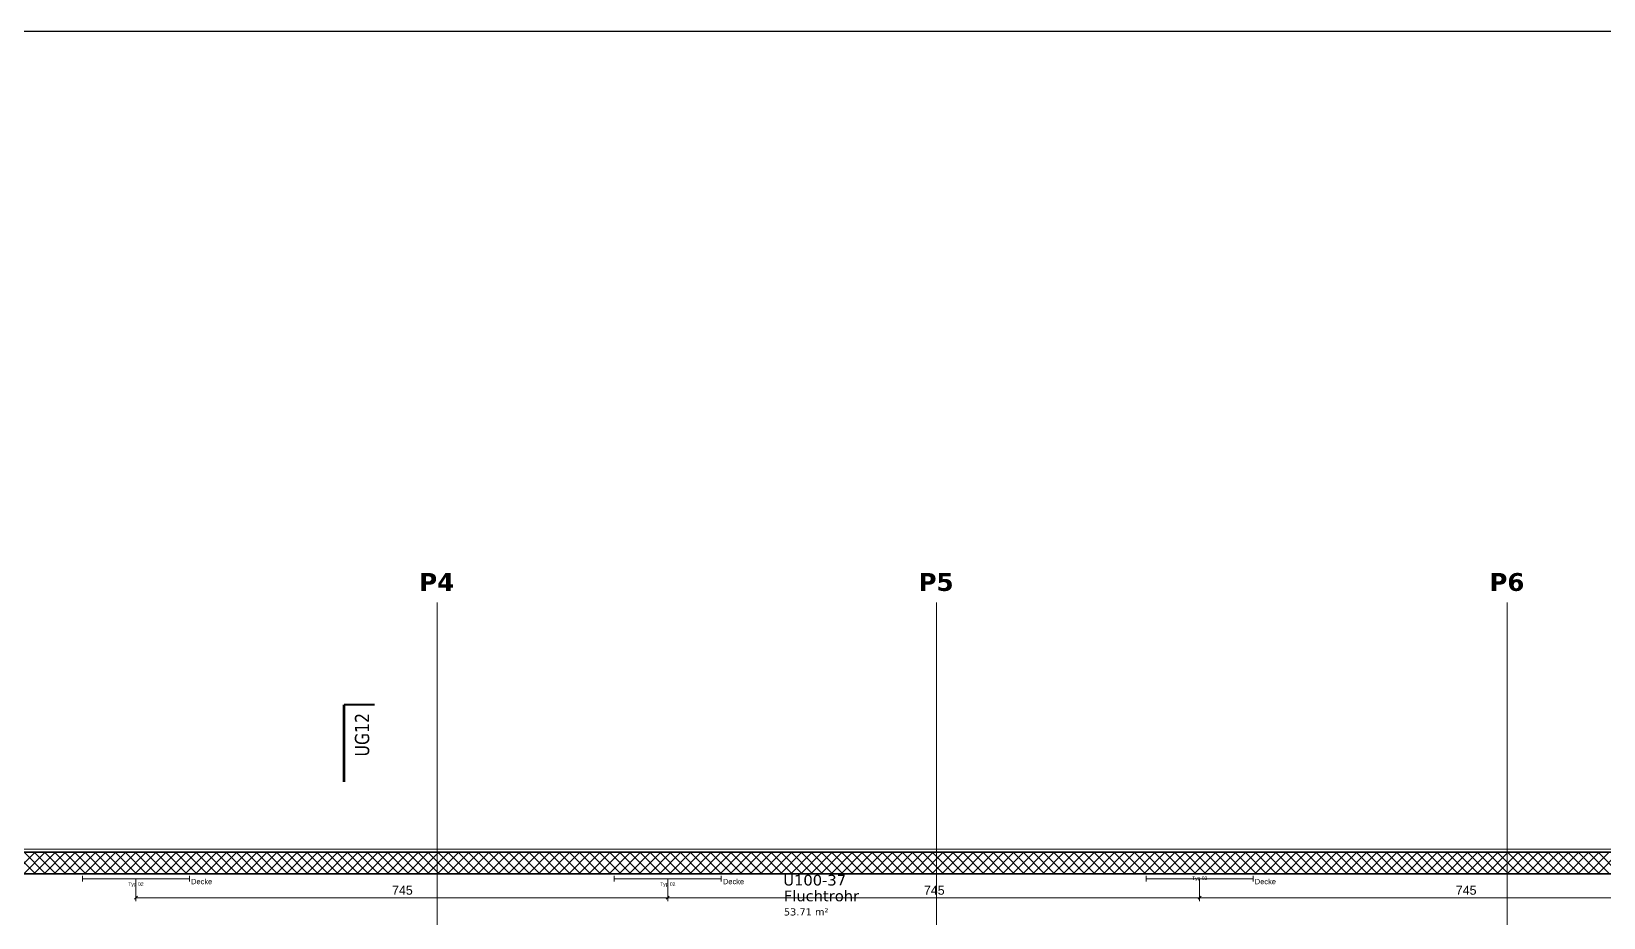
# Model space of a CAD drawing. Extents: x -1067 to 613, y -179 to 712.
# Drawn here: x -718.8 to -278.1, y 458.1 to 706.5 of the extents above; entities that cross this region are included whole.
import ezdxf
from ezdxf.lldxf.tags import DXFTag

# ---------------------------------------------------------------- set-up
doc = ezdxf.new("R2010")
doc.units = 0
doc.layers.get('0').update_dxf_attribs({"lineweight": 13})
for name, color, linetype, lineweight in [('A-AREA-____-IDEN', 7, 'Continuous', 5), ('A-WALL-____-MCUT', 7, 'Continuous', 35), ('A-WALL-____-PATT', 7, 'Continuous', 35), ('S-GRID-____-OTLN', 7, 'Continuous', 5)]:
    doc.layers.add(name, color=color, linetype=linetype, lineweight=lineweight)
for name, color, linetype, lineweight, true_color in [('A-DETL-____-OTLN', 5, 'Continuous', 9, 0x0000ff), ('EL01_VVV_Mass', 7, 'Continuous', 13, 0xb2b200), ('EL01_WAN_Leuchten', 7, 'Continuous', 13, 0x0080ff), ('EL01_WAN_Leuchtentyp', 7, 'Continuous', 13, 0x0099ff), ('G-____-____-SYMB', 7, 'Strichpunkt - Weit', 5, 0x008080), ('S-GRID-____-IDEN', 7, 'Continuous', 9, 0x5555aa)]:
    doc.layers.add(name, color=color, linetype=linetype, lineweight=lineweight, true_color=true_color)
doc.styles.get("Standard").update_dxf_attribs({"font": 'arial.ttf'})
tags = doc.linetypes.add('_Rasterlinie_', pattern=[0.375, 0.2, -0.05, 0.075, -0.05]).pattern_tags.tags
tags[10:11] = [DXFTag(74, 4), DXFTag(75, 0), DXFTag(340, '0'), DXFTag(46, 1.0), DXFTag(50, 0.0), DXFTag(44, 0.0), DXFTag(45, 0.0)]
tags[8:9] = [DXFTag(74, 4), DXFTag(75, 0), DXFTag(340, '0'), DXFTag(46, 1.0), DXFTag(50, 0.0), DXFTag(44, 0.0), DXFTag(45, 0.0)]
tags[6:7] = [DXFTag(74, 4), DXFTag(75, 0), DXFTag(340, '0'), DXFTag(46, 1.0), DXFTag(50, 0.0), DXFTag(44, 0.0), DXFTag(45, 0.0)]
tags[4:5] = [DXFTag(74, 4), DXFTag(75, 0), DXFTag(340, '0'), DXFTag(46, 1.0), DXFTag(50, 0.0), DXFTag(44, 0.0), DXFTag(45, 0.0)]
tags = doc.linetypes.add('_Schnittlinie_', pattern=[0.3, 0.15, -0.05, 0.05, -0.05]).pattern_tags.tags
tags[10:11] = [DXFTag(74, 4), DXFTag(75, 0), DXFTag(340, '0'), DXFTag(46, 1.0), DXFTag(50, 0.0), DXFTag(44, 0.0), DXFTag(45, 0.0)]
tags[8:9] = [DXFTag(74, 4), DXFTag(75, 0), DXFTag(340, '0'), DXFTag(46, 1.0), DXFTag(50, 0.0), DXFTag(44, 0.0), DXFTag(45, 0.0)]
tags[6:7] = [DXFTag(74, 4), DXFTag(75, 0), DXFTag(340, '0'), DXFTag(46, 1.0), DXFTag(50, 0.0), DXFTag(44, 0.0), DXFTag(45, 0.0)]
tags[4:5] = [DXFTag(74, 4), DXFTag(75, 0), DXFTag(340, '0'), DXFTag(46, 1.0), DXFTag(50, 0.0), DXFTag(44, 0.0), DXFTag(45, 0.0)]
tags = doc.linetypes.add('_Strichliert - Fein_', pattern=[0.15, 0.1, -0.05]).pattern_tags.tags
tags[6:7] = [DXFTag(74, 4), DXFTag(75, 0), DXFTag(340, '0'), DXFTag(46, 1.0), DXFTag(50, 0.0), DXFTag(44, 0.0), DXFTag(45, 0.0)]
tags[4:5] = [DXFTag(74, 4), DXFTag(75, 0), DXFTag(340, '0'), DXFTag(46, 1.0), DXFTag(50, 0.0), DXFTag(44, 0.0), DXFTag(45, 0.0)]
tags = doc.linetypes.add('Strichpunkt - Weit', pattern=[0.5, 0.2, -0.15, 0, -0.15]).pattern_tags.tags
tags[10:11] = [DXFTag(74, 4), DXFTag(75, 0), DXFTag(340, '0'), DXFTag(46, 1.0), DXFTag(50, 0.0), DXFTag(44, 0.0), DXFTag(45, 0.0)]
tags[8:9] = [DXFTag(74, 4), DXFTag(75, 0), DXFTag(340, '0'), DXFTag(46, 1.0), DXFTag(50, 0.0), DXFTag(44, 0.0), DXFTag(45, 0.0)]
tags[6:7] = [DXFTag(74, 4), DXFTag(75, 0), DXFTag(340, '0'), DXFTag(46, 1.0), DXFTag(50, 0.0), DXFTag(44, 0.0), DXFTag(45, 0.0)]
tags[4:5] = [DXFTag(74, 4), DXFTag(75, 0), DXFTag(340, '0'), DXFTag(46, 1.0), DXFTag(50, 0.0), DXFTag(44, 0.0), DXFTag(45, 0.0)]

# ---------------------------------------------------------------- blocks, each defined once
blk = doc.blocks.new('Referenz-A0UNPC4Q6I', base_point=(-1062.18, -175.86))
at = {"layer": 'A-DETL-____-OTLN', "color": 0, "linetype": '_Strichliert - Fein_', "ltscale": 0.13}
blk.add_line((198.84, 477.26), (-828.99, 477.26), dxfattribs=at)
at = {"layer": 'A-WALL-____-MCUT', "color": 0, "linetype": 'Continuous', "ltscale": 0.35}
for p, q in [((198.84, 476.38), (-829.79, 476.38)), ((-827.13, 470.38), (198.84, 470.38))]:
    blk.add_line(p, q, dxfattribs=at)
at = {"layer": 'A-WALL-____-PATT', "color": 0, "linetype": 'Continuous', "lineweight": 9, "ltscale": 0.13}
for p, q in [((-723.75, 470.38), (-717.75, 476.38)), ((-717.65, 470.38), (-723.65, 476.38)), ((-720.92, 470.38), (-714.92, 476.38)), ((-714.82, 470.38), (-720.82, 476.38)), ((-718.09, 470.38), (-712.09, 476.38)), ((-711.99, 470.38), (-717.99, 476.38)), ((-715.27, 470.38), (-709.27, 476.38)), ((-709.16, 470.38), (-715.16, 476.38)), ((-712.44, 470.38), (-706.44, 476.38)), ((-706.33, 470.38), (-712.33, 476.38)), ((-709.61, 470.38), (-703.61, 476.38)), ((-703.51, 470.38), (-709.51, 476.38)), ((-706.78, 470.38), (-700.78, 476.38)), ((-700.68, 470.38), (-706.68, 476.38)), ((-703.95, 470.38), (-697.95, 476.38)), ((-697.85, 470.38), (-703.85, 476.38)), ((-701.12, 470.38), (-695.12, 476.38)), ((-695.02, 470.38), (-701.02, 476.38)), ((-698.29, 470.38), (-692.29, 476.38)), ((-692.19, 470.38), (-698.19, 476.38)), ((-695.47, 470.38), (-689.47, 476.38)), ((-689.36, 470.38), (-695.36, 476.38)), ((-692.64, 470.38), (-686.64, 476.38)), ((-686.54, 470.38), (-692.54, 476.38)), ((-689.81, 470.38), (-683.81, 476.38)), ((-683.71, 470.38), (-689.71, 476.38)), ((-686.98, 470.38), (-680.98, 476.38)), ((-680.88, 470.38), (-686.88, 476.38)), ((-684.15, 470.38), (-678.15, 476.38)), ((-678.05, 470.38), (-684.05, 476.38)), ((-681.32, 470.38), (-675.32, 476.38)), ((-675.22, 470.38), (-681.22, 476.38)), ((-678.5, 470.38), (-672.5, 476.38)), ((-672.39, 470.38), (-678.39, 476.38)), ((-675.67, 470.38), (-669.67, 476.38)), ((-669.57, 470.38), (-675.57, 476.38)), ((-672.84, 470.38), (-666.84, 476.38)), ((-666.74, 470.38), (-672.74, 476.38)), ((-670.01, 470.38), (-664.01, 476.38)), ((-663.91, 470.38), (-669.91, 476.38)), ((-667.18, 470.38), (-661.18, 476.38)), ((-661.08, 470.38), (-667.08, 476.38)), ((-664.35, 470.38), (-658.35, 476.38)), ((-658.25, 470.38), (-664.25, 476.38)), ((-661.53, 470.38), (-655.53, 476.38)), ((-655.42, 470.38), (-661.42, 476.38)), ((-658.7, 470.38), (-652.7, 476.38)), ((-652.59, 470.38), (-658.59, 476.38)), ((-655.87, 470.38), (-649.87, 476.38)), ((-649.77, 470.38), (-655.77, 476.38)), ((-653.04, 470.38), (-647.04, 476.38)), ((-646.94, 470.38), (-652.94, 476.38)), ((-650.21, 470.38), (-644.21, 476.38)), ((-644.11, 470.38), (-650.11, 476.38)), ((-647.38, 470.38), (-641.38, 476.38)), ((-641.28, 470.38), (-647.28, 476.38)), ((-644.55, 470.38), (-638.55, 476.38)), ((-638.45, 470.38), (-644.45, 476.38)), ((-641.73, 470.38), (-635.73, 476.38)), ((-635.62, 470.38), (-641.62, 476.38)), ((-638.9, 470.38), (-632.9, 476.38)), ((-632.8, 470.38), (-638.8, 476.38)), ((-636.07, 470.38), (-630.07, 476.38)), ((-629.97, 470.38), (-635.97, 476.38)), ((-633.24, 470.38), (-627.24, 476.38)), ((-627.14, 470.38), (-633.14, 476.38)), ((-630.41, 470.38), (-624.41, 476.38)), ((-624.31, 470.38), (-630.31, 476.38)), ((-627.58, 470.38), (-621.58, 476.38)), ((-621.48, 470.38), (-627.48, 476.38)), ((-624.76, 470.38), (-618.76, 476.38)), ((-618.65, 470.38), (-624.65, 476.38)), ((-621.93, 470.38), (-615.93, 476.38)), ((-615.82, 470.38), (-621.82, 476.38)), ((-619.1, 470.38), (-613.1, 476.38)), ((-613, 470.38), (-619, 476.38)), ((-616.27, 470.38), (-610.27, 476.38)), ((-610.17, 470.38), (-616.17, 476.38)), ((-613.44, 470.38), (-607.44, 476.38)), ((-607.34, 470.38), (-613.34, 476.38)), ((-610.61, 470.38), (-604.61, 476.38)), ((-604.51, 470.38), (-610.51, 476.38)), ((-607.79, 470.38), (-601.79, 476.38)), ((-601.68, 470.38), (-607.68, 476.38)), ((-604.96, 470.38), (-598.96, 476.38)), ((-598.85, 470.38), (-604.85, 476.38)), ((-602.13, 470.38), (-596.13, 476.38)), ((-596.03, 470.38), (-602.03, 476.38)), ((-599.3, 470.38), (-593.3, 476.38)), ((-593.2, 470.38), (-599.2, 476.38)), ((-596.47, 470.38), (-590.47, 476.38)), ((-590.37, 470.38), (-596.37, 476.38)), ((-593.64, 470.38), (-587.64, 476.38)), ((-587.54, 470.38), (-593.54, 476.38)), ((-590.81, 470.38), (-584.81, 476.38)), ((-584.71, 470.38), (-590.71, 476.38)), ((-587.99, 470.38), (-581.99, 476.38)), ((-581.88, 470.38), (-587.88, 476.38)), ((-585.16, 470.38), (-579.16, 476.38)), ((-579.06, 470.38), (-585.06, 476.38)), ((-582.33, 470.38), (-576.33, 476.38)), ((-576.23, 470.38), (-582.23, 476.38)), ((-579.5, 470.38), (-573.5, 476.38)), ((-573.4, 470.38), (-579.4, 476.38)), ((-576.67, 470.38), (-570.67, 476.38)), ((-570.57, 470.38), (-576.57, 476.38)), ((-573.84, 470.38), (-567.84, 476.38)), ((-567.74, 470.38), (-573.74, 476.38)), ((-571.02, 470.38), (-565.02, 476.38)), ((-564.91, 470.38), (-570.91, 476.38)), ((-568.19, 470.38), (-562.19, 476.38)), ((-562.08, 470.38), (-568.08, 476.38)), ((-565.36, 470.38), (-559.36, 476.38)), ((-559.26, 470.38), (-565.26, 476.38)), ((-562.53, 470.38), (-556.53, 476.38)), ((-556.43, 470.38), (-562.43, 476.38)), ((-559.7, 470.38), (-553.7, 476.38)), ((-553.6, 470.38), (-559.6, 476.38)), ((-556.87, 470.38), (-550.87, 476.38)), ((-550.77, 470.38), (-556.77, 476.38)), ((-554.05, 470.38), (-548.05, 476.38)), ((-547.94, 470.38), (-553.94, 476.38)), ((-551.22, 470.38), (-545.22, 476.38)), ((-545.11, 470.38), (-551.11, 476.38)), ((-548.39, 470.38), (-542.39, 476.38)), ((-542.29, 470.38), (-548.29, 476.38)), ((-545.56, 470.38), (-539.56, 476.38)), ((-539.46, 470.38), (-545.46, 476.38)), ((-542.73, 470.38), (-536.73, 476.38)), ((-536.63, 470.38), (-542.63, 476.38)), ((-539.9, 470.38), (-533.9, 476.38)), ((-533.8, 470.38), (-539.8, 476.38)), ((-537.07, 470.38), (-531.07, 476.38)), ((-530.97, 470.38), (-536.97, 476.38)), ((-534.25, 470.38), (-528.25, 476.38)), ((-528.14, 470.38), (-534.14, 476.38)), ((-531.42, 470.38), (-525.42, 476.38)), ((-525.32, 470.38), (-531.32, 476.38)), ((-528.59, 470.38), (-522.59, 476.38)), ((-522.49, 470.38), (-528.49, 476.38)), ((-525.76, 470.38), (-519.76, 476.38)), ((-519.66, 470.38), (-525.66, 476.38)), ((-522.93, 470.38), (-516.93, 476.38)), ((-516.83, 470.38), (-522.83, 476.38)), ((-520.1, 470.38), (-514.1, 476.38)), ((-514, 470.38), (-520, 476.38)), ((-517.28, 470.38), (-511.28, 476.38)), ((-511.17, 470.38), (-517.17, 476.38)), ((-514.45, 470.38), (-508.45, 476.38)), ((-508.34, 470.38), (-514.34, 476.38)), ((-511.62, 470.38), (-505.62, 476.38)), ((-505.52, 470.38), (-511.52, 476.38)), ((-508.79, 470.38), (-502.79, 476.38)), ((-502.69, 470.38), (-508.69, 476.38)), ((-505.96, 470.38), (-499.96, 476.38)), ((-499.86, 470.38), (-505.86, 476.38)), ((-503.13, 470.38), (-497.13, 476.38)), ((-497.03, 470.38), (-503.03, 476.38)), ((-500.3, 470.38), (-494.3, 476.38)), ((-494.2, 470.38), (-500.2, 476.38)), ((-497.48, 470.38), (-491.48, 476.38)), ((-491.37, 470.38), (-497.37, 476.38)), ((-494.65, 470.38), (-488.65, 476.38)), ((-488.55, 470.38), (-494.55, 476.38)), ((-491.82, 470.38), (-485.82, 476.38)), ((-485.72, 470.38), (-491.72, 476.38)), ((-488.99, 470.38), (-482.99, 476.38)), ((-482.89, 470.38), (-488.89, 476.38)), ((-486.16, 470.38), (-480.16, 476.38)), ((-480.06, 470.38), (-486.06, 476.38)), ((-483.33, 470.38), (-477.33, 476.38)), ((-477.23, 470.38), (-483.23, 476.38)), ((-480.51, 470.38), (-474.51, 476.38)), ((-474.4, 470.38), (-480.4, 476.38)), ((-477.68, 470.38), (-471.68, 476.38)), ((-471.58, 470.38), (-477.58, 476.38)), ((-474.85, 470.38), (-468.85, 476.38)), ((-468.75, 470.38), (-474.75, 476.38)), ((-472.02, 470.38), (-466.02, 476.38)), ((-465.92, 470.38), (-471.92, 476.38)), ((-469.19, 470.38), (-463.19, 476.38)), ((-463.09, 470.38), (-469.09, 476.38)), ((-466.36, 470.38), (-460.36, 476.38)), ((-460.26, 470.38), (-466.26, 476.38)), ((-463.54, 470.38), (-457.54, 476.38)), ((-457.43, 470.38), (-463.43, 476.38)), ((-460.71, 470.38), (-454.71, 476.38)), ((-454.6, 470.38), (-460.6, 476.38)), ((-457.88, 470.38), (-451.88, 476.38)), ((-451.78, 470.38), (-457.78, 476.38)), ((-455.05, 470.38), (-449.05, 476.38)), ((-448.95, 470.38), (-454.95, 476.38)), ((-452.22, 470.38), (-446.22, 476.38)), ((-446.12, 470.38), (-452.12, 476.38)), ((-449.39, 470.38), (-443.39, 476.38)), ((-443.29, 470.38), (-449.29, 476.38)), ((-446.56, 470.38), (-440.56, 476.38)), ((-440.46, 470.38), (-446.46, 476.38)), ((-443.74, 470.38), (-437.74, 476.38)), ((-437.63, 470.38), (-443.63, 476.38)), ((-440.91, 470.38), (-434.91, 476.38)), ((-434.81, 470.38), (-440.81, 476.38)), ((-438.08, 470.38), (-432.08, 476.38)), ((-431.98, 470.38), (-437.98, 476.38)), ((-435.25, 470.38), (-429.25, 476.38)), ((-429.15, 470.38), (-435.15, 476.38)), ((-432.42, 470.38), (-426.42, 476.38)), ((-426.32, 470.38), (-432.32, 476.38)), ((-429.59, 470.38), (-423.59, 476.38)), ((-423.49, 470.38), (-429.49, 476.38)), ((-426.77, 470.38), (-420.77, 476.38)), ((-420.66, 470.38), (-426.66, 476.38)), ((-423.94, 470.38), (-417.94, 476.38)), ((-417.83, 470.38), (-423.83, 476.38)), ((-421.11, 470.38), (-415.11, 476.38)), ((-415.01, 470.38), (-421.01, 476.38)), ((-418.28, 470.38), (-412.28, 476.38)), ((-412.18, 470.38), (-418.18, 476.38)), ((-415.45, 470.38), (-409.45, 476.38)), ((-409.35, 470.38), (-415.35, 476.38)), ((-412.62, 470.38), (-406.62, 476.38)), ((-406.52, 470.38), (-412.52, 476.38)), ((-409.8, 470.38), (-403.8, 476.38)), ((-403.69, 470.38), (-409.69, 476.38)), ((-406.97, 470.38), (-400.97, 476.38)), ((-400.86, 470.38), (-406.86, 476.38)), ((-404.14, 470.38), (-398.14, 476.38)), ((-398.04, 470.38), (-404.04, 476.38)), ((-401.31, 470.38), (-395.31, 476.38)), ((-395.21, 470.38), (-401.21, 476.38)), ((-398.48, 470.38), (-392.48, 476.38)), ((-392.38, 470.38), (-398.38, 476.38)), ((-395.65, 470.38), (-389.65, 476.38)), ((-389.55, 470.38), (-395.55, 476.38)), ((-392.82, 470.38), (-386.82, 476.38)), ((-386.72, 470.38), (-392.72, 476.38)), ((-390, 470.38), (-384, 476.38)), ((-383.89, 470.38), (-389.89, 476.38)), ((-387.17, 470.38), (-381.17, 476.38)), ((-381.07, 470.38), (-387.07, 476.38)), ((-384.34, 470.38), (-378.34, 476.38)), ((-378.24, 470.38), (-384.24, 476.38)), ((-381.51, 470.38), (-375.51, 476.38)), ((-375.41, 470.38), (-381.41, 476.38)), ((-378.68, 470.38), (-372.68, 476.38)), ((-372.58, 470.38), (-378.58, 476.38)), ((-375.85, 470.38), (-369.85, 476.38)), ((-369.75, 470.38), (-375.75, 476.38)), ((-373.03, 470.38), (-367.03, 476.38)), ((-366.92, 470.38), (-372.92, 476.38)), ((-370.2, 470.38), (-364.2, 476.38)), ((-364.09, 470.38), (-370.09, 476.38)), ((-367.37, 470.38), (-361.37, 476.38)), ((-361.27, 470.38), (-367.27, 476.38)), ((-364.54, 470.38), (-358.54, 476.38)), ((-358.44, 470.38), (-364.44, 476.38)), ((-361.71, 470.38), (-355.71, 476.38)), ((-355.61, 470.38), (-361.61, 476.38)), ((-358.88, 470.38), (-352.88, 476.38)), ((-352.78, 470.38), (-358.78, 476.38)), ((-356.06, 470.38), (-350.06, 476.38)), ((-349.95, 470.38), (-355.95, 476.38)), ((-353.23, 470.38), (-347.23, 476.38)), ((-347.12, 470.38), (-353.12, 476.38)), ((-350.4, 470.38), (-344.4, 476.38)), ((-344.3, 470.38), (-350.3, 476.38)), ((-347.57, 470.38), (-341.57, 476.38)), ((-341.47, 470.38), (-347.47, 476.38)), ((-344.74, 470.38), (-338.74, 476.38)), ((-338.64, 470.38), (-344.64, 476.38)), ((-341.91, 470.38), (-335.91, 476.38)), ((-335.81, 470.38), (-341.81, 476.38)), ((-339.08, 470.38), (-333.08, 476.38)), ((-332.98, 470.38), (-338.98, 476.38)), ((-336.26, 470.38), (-330.26, 476.38)), ((-330.15, 470.38), (-336.15, 476.38)), ((-333.43, 470.38), (-327.43, 476.38)), ((-327.33, 470.38), (-333.33, 476.38)), ((-330.6, 470.38), (-324.6, 476.38)), ((-324.5, 470.38), (-330.5, 476.38)), ((-327.77, 470.38), (-321.77, 476.38)), ((-321.67, 470.38), (-327.67, 476.38)), ((-324.94, 470.38), (-318.94, 476.38)), ((-318.84, 470.38), (-324.84, 476.38)), ((-322.11, 470.38), (-316.11, 476.38)), ((-316.01, 470.38), (-322.01, 476.38)), ((-319.29, 470.38), (-313.29, 476.38)), ((-313.18, 470.38), (-319.18, 476.38)), ((-316.46, 470.38), (-310.46, 476.38)), ((-310.35, 470.38), (-316.35, 476.38)), ((-313.63, 470.38), (-307.63, 476.38)), ((-307.53, 470.38), (-313.53, 476.38)), ((-310.8, 470.38), (-304.8, 476.38)), ((-304.7, 470.38), (-310.7, 476.38)), ((-307.97, 470.38), (-301.97, 476.38)), ((-301.87, 470.38), (-307.87, 476.38)), ((-305.14, 470.38), (-299.14, 476.38)), ((-299.04, 470.38), (-305.04, 476.38)), ((-302.32, 470.38), (-296.32, 476.38)), ((-296.21, 470.38), (-302.21, 476.38)), ((-299.49, 470.38), (-293.49, 476.38)), ((-293.38, 470.38), (-299.38, 476.38)), ((-296.66, 470.38), (-290.66, 476.38)), ((-290.56, 470.38), (-296.56, 476.38)), ((-293.83, 470.38), (-287.83, 476.38)), ((-287.73, 470.38), (-293.73, 476.38)), ((-291, 470.38), (-285, 476.38)), ((-284.9, 470.38), (-290.9, 476.38)), ((-288.17, 470.38), (-282.17, 476.38)), ((-282.07, 470.38), (-288.07, 476.38)), ((-285.34, 470.38), (-279.34, 476.38)), ((-279.24, 470.38), (-285.24, 476.38)), ((-282.52, 470.38), (-276.52, 476.38)), ((-276.41, 470.38), (-282.41, 476.38)), ((-279.69, 470.38), (-273.69, 476.38)), ((-273.59, 470.38), (-279.59, 476.38))]:
    blk.add_line(p, q, dxfattribs=at)
at = {"layer": 'G-____-____-SYMB', "color": 0, "linetype": 'Continuous', "lineweight": 40, "ltscale": 0.4}
blk.add_line((-622.67, 517.77), (-631.09, 517.77), dxfattribs=at)
at = {"layer": 'G-____-____-SYMB', "color": 0, "linetype": '_Schnittlinie_', "lineweight": 70, "ltscale": 0.7}
blk.add_line((-631.09, 496.13), (-631.09, 517.77), dxfattribs=at)
at = {"layer": 'S-GRID-____-OTLN', "color": 0, "linetype": '_Rasterlinie_', "ltscale": 0.13}
for p, q in [((-605.1, -171.09), (-605.1, 546.38)), ((-465.1, -171.09), (-465.1, 546.38)), ((-305.1, -171.09), (-305.1, 546.38))]:
    blk.add_line(p, q, dxfattribs=at)
at = {"layer": 'A-AREA-____-IDEN', "color": 0, "linetype": 'Continuous', "ltscale": 0.13, "attachment_point": 1}
for s, insert, char_height in [('{\\fVerdana;U100-37}', (-508.02, 470.07), 3), ('{\\fVerdana;Fluchtrohr}', (-507.88, 465.64), 3), ('{\\fVerdana;53.71 m²}', (-507.87, 460.67), 2)]:
    blk.add_mtext(s, dxfattribs=dict(at, insert=insert, char_height=char_height))
at = {"layer": 'G-____-____-SYMB', "color": 0, "linetype": 'Continuous', "ltscale": 0.13, "insert": (-628.12, 503.24), "char_height": 4, "attachment_point": 1, "rotation": 90}
blk.add_mtext('{\\W0.8;\\fVerdana;UG12}', dxfattribs=at)
at = {"layer": 'S-GRID-____-IDEN', "color": 0, "linetype": 'Continuous', "lineweight": 5, "ltscale": 0.13, "char_height": 5, "attachment_point": 1}
for s, insert in [('{\\fVerdana|b1|i0;P4}', (-610.09, 554.67)), ('{\\fVerdana|b1|i0;P5}', (-470.09, 554.67)), ('{\\fVerdana|b1|i0;P6}', (-310.09, 554.67))]:
    blk.add_mtext(s, dxfattribs=dict(at, insert=insert))
blk = doc.blocks.new('Maß-A0UNPCHM6I', base_point=(-540.82, 462.64))
at = {"color": 0, "lineweight": -2}
for p, q in [((-540.41, 462.64), (-540.41, 468.96)), ((-391.31, 462.64), (-391.31, 468.96)), ((-540.82, 463.23), (-540, 464.06)), ((-391.31, 463.64), (-540.41, 463.64)), ((-391.72, 463.23), (-390.9, 464.06))]:
    blk.add_line(p, q, dxfattribs=at)
at = {"color": 0, "lineweight": -2, "insert": (-468.62, 466.98), "char_height": 2.5, "attachment_point": 1}
blk.add_mtext('{\\fArial;745}', dxfattribs=at)
blk = doc.blocks.new('LED-Langfeldleuchte 37W-A0UNPCMK6I', base_point=(-704.51, 468.16))
at = {"color": 0, "lineweight": -2}
for p, q in [((-704.51, 468.16), (-704.51, 469.76)), ((-704.51, 468.96), (-674.51, 468.96)), ((-674.51, 468.16), (-674.51, 469.76))]:
    blk.add_line(p, q, dxfattribs=at)
blk = doc.blocks.new('Bemerkung 1-A0UNPCMM6I', base_point=(-691.63, 466.96))
at = {"color": 0, "lineweight": -2, "insert": (-691.63, 467.96), "char_height": 1, "attachment_point": 1}
blk.add_mtext('{\\fArial;Typ 02}', dxfattribs=at)
blk = doc.blocks.new('Absolute Höhe-A0UNPCMO6I', base_point=(-674.05, 467.43))
at = {"color": 0, "lineweight": -2, "insert": (-674.05, 468.93), "char_height": 1.5, "attachment_point": 1}
blk.add_mtext('{\\fArial;Decke}', dxfattribs=at)
blk = doc.blocks.new('Maß-A0UNPCVK6I', base_point=(-391.72, 462.64))
at = {"color": 0, "lineweight": -2}
for p, q in [((-391.31, 462.64), (-391.31, 468.96)), ((-242.21, 462.64), (-242.21, 468.96)), ((-391.72, 463.23), (-390.9, 464.06)), ((-242.21, 463.64), (-391.31, 463.64)), ((-242.63, 463.23), (-241.8, 464.06))]:
    blk.add_line(p, q, dxfattribs=at)
at = {"color": 0, "lineweight": -2, "insert": (-319.52, 466.98), "char_height": 2.5, "attachment_point": 1}
blk.add_mtext('{\\fArial;745}', dxfattribs=at)
blk = doc.blocks.new('Maß-A0UNPD8I6I', base_point=(-689.92, 462.64))
at = {"color": 0, "lineweight": -2}
for p, q in [((-689.51, 462.64), (-689.51, 468.96)), ((-540.41, 462.64), (-540.41, 468.96)), ((-689.92, 463.23), (-689.1, 464.06)), ((-540.41, 463.64), (-689.51, 463.64)), ((-540.82, 463.23), (-540, 464.06))]:
    blk.add_line(p, q, dxfattribs=at)
at = {"color": 0, "lineweight": -2, "insert": (-617.72, 466.98), "char_height": 2.5, "attachment_point": 1}
blk.add_mtext('{\\fArial;745}', dxfattribs=at)
blk = doc.blocks.new('LED-Langfeldleuchte 37W-A0UNPD8K6I', base_point=(-406.31, 468.16))
at = {"color": 0, "lineweight": -2}
for p, q in [((-406.31, 468.16), (-406.31, 469.76)), ((-406.31, 468.96), (-376.31, 468.96)), ((-376.31, 468.16), (-376.31, 469.76))]:
    blk.add_line(p, q, dxfattribs=at)
blk = doc.blocks.new('Bemerkung 1-A0UNPD8M6I', base_point=(-393.43, 468.61))
at = {"color": 0, "lineweight": -2, "insert": (-393.43, 469.61), "char_height": 1, "attachment_point": 1}
blk.add_mtext('{\\fArial;Typ 02}', dxfattribs=at)
blk = doc.blocks.new('Absolute Höhe-A0UNPD8O6I', base_point=(-375.85, 467.43))
at = {"color": 0, "lineweight": -2, "insert": (-375.85, 468.93), "char_height": 1.5, "attachment_point": 1}
blk.add_mtext('{\\fArial;Decke}', dxfattribs=at)
blk = doc.blocks.new('LED-Langfeldleuchte 37W-A0UNPD906I', base_point=(-555.41, 468.16))
at = {"color": 0, "lineweight": -2}
for p, q in [((-555.41, 468.16), (-555.41, 469.76)), ((-555.41, 468.96), (-525.41, 468.96)), ((-525.41, 468.16), (-525.41, 469.76))]:
    blk.add_line(p, q, dxfattribs=at)
blk = doc.blocks.new('Bemerkung 1-A0UNPD926I', base_point=(-542.53, 466.96))
at = {"color": 0, "lineweight": -2, "insert": (-542.53, 467.96), "char_height": 1, "attachment_point": 1}
blk.add_mtext('{\\fArial;Typ 02}', dxfattribs=at)
blk = doc.blocks.new('Absolute Höhe-A0UNPD946I', base_point=(-524.95, 467.43))
at = {"color": 0, "lineweight": -2, "insert": (-524.95, 468.93), "char_height": 1.5, "attachment_point": 1}
blk.add_mtext('{\\fArial;Decke}', dxfattribs=at)

msp = doc.modelspace()

# ---------------------------------------------------------------- linework, layer by layer
at = {"color": 0, "linetype": 'ByBlock', "lineweight": -2, "ltscale": 0.13}
msp.add_line((607.58, 706.53), (-1062.42, 706.53), dxfattribs=at)

# ---------------------------------------------------------------- block references
at = {"color": 9, "lineweight": 25, "ltscale": 0.25, "true_color": 0xc0c0c0}
msp.add_blockref('Referenz-A0UNPC4Q6I', (-1062.18, -175.86), dxfattribs=at)
at = {"layer": 'EL01_VVV_Mass', "linetype": 'Continuous', "ltscale": 0.13}
for name, p in [('Maß-A0UNPD8I6I', (-689.92, 462.64)), ('Maß-A0UNPCHM6I', (-540.82, 462.64)), ('Maß-A0UNPCVK6I', (-391.72, 462.64))]:
    msp.add_blockref(name, p, dxfattribs=at)
at = {"layer": 'EL01_WAN_Leuchten', "ltscale": 0.13}
for name, p in [('LED-Langfeldleuchte 37W-A0UNPCMK6I', (-704.51, 468.16)), ('Absolute Höhe-A0UNPCMO6I', (-674.05, 467.43)), ('LED-Langfeldleuchte 37W-A0UNPD906I', (-555.41, 468.16)), ('Absolute Höhe-A0UNPD946I', (-524.95, 467.43)), ('LED-Langfeldleuchte 37W-A0UNPD8K6I', (-406.31, 468.16)), ('Absolute Höhe-A0UNPD8O6I', (-375.85, 467.43))]:
    msp.add_blockref(name, p, dxfattribs=at)
at = {"layer": 'EL01_WAN_Leuchtentyp', "ltscale": 0.13}
for name, p in [('Bemerkung 1-A0UNPCMM6I', (-691.63, 466.96)), ('Bemerkung 1-A0UNPD926I', (-542.53, 466.96)), ('Bemerkung 1-A0UNPD8M6I', (-393.43, 468.61))]:
    msp.add_blockref(name, p, dxfattribs=at)

doc.saveas('drawing.dxf')
